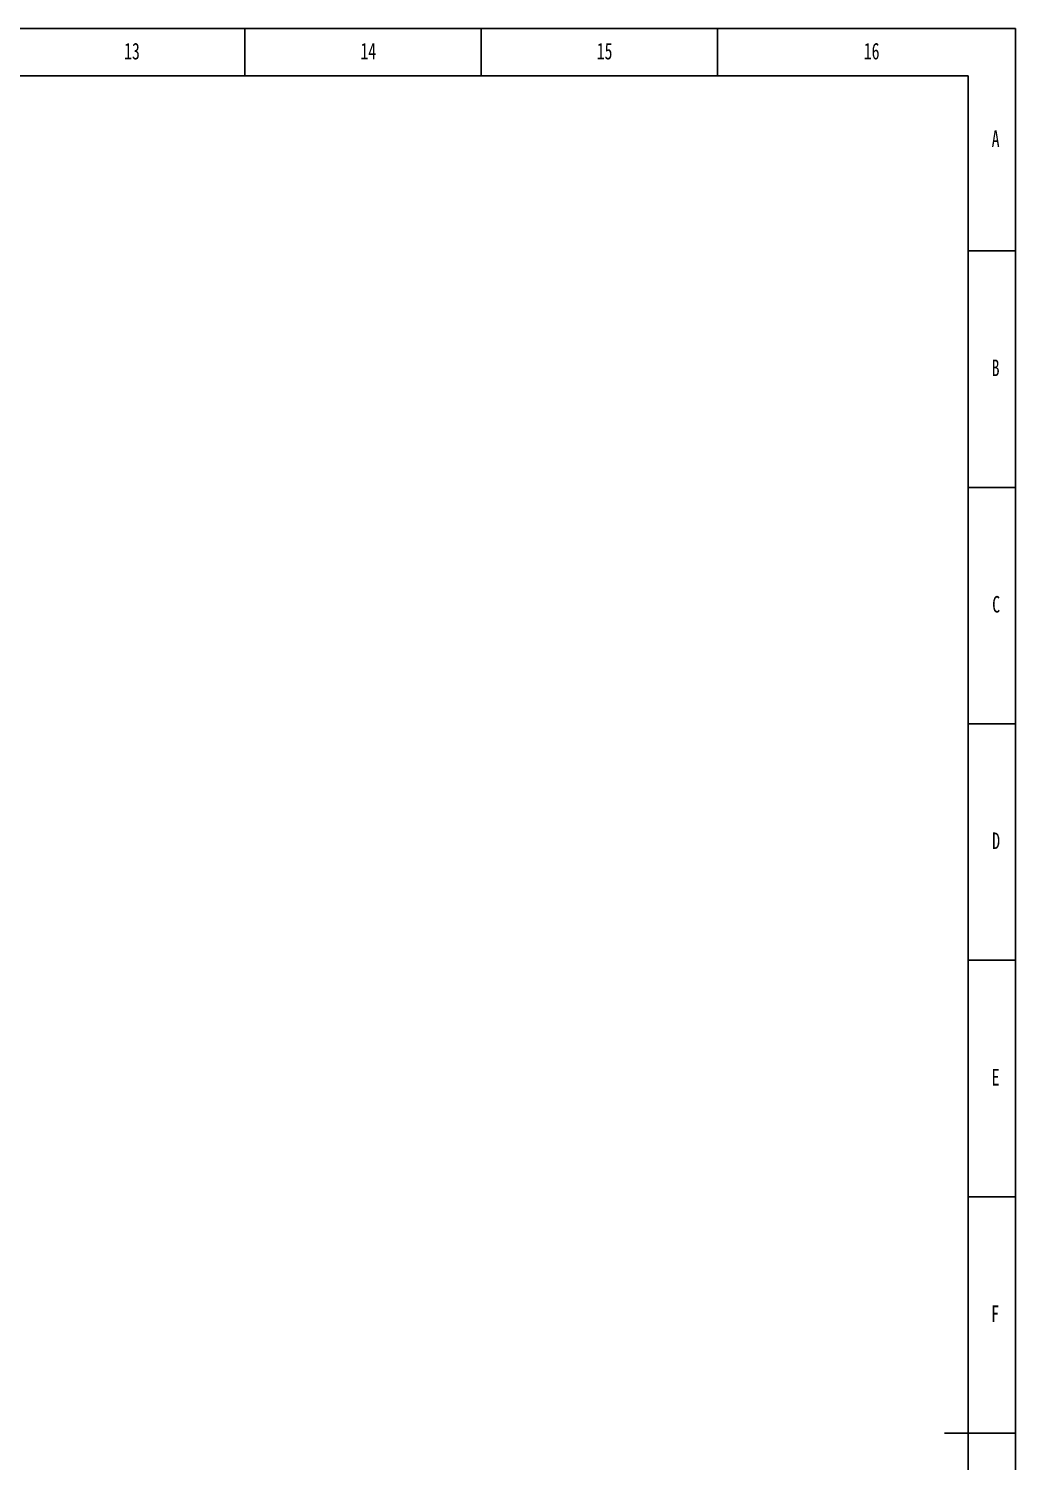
# Model space of a CAD drawing. Header units: millimetres. Extents: x 0 to 841, y 0 to 594.
# Drawn here: x 632.2 to 841, y 291.1 to 594 of the extents above; entities that cross this region are included whole.
import ezdxf

# ---------------------------------------------------------------- set-up
doc = ezdxf.new("R2010")
doc.units = ezdxf.units.MM
doc.layers.add('10', color=7, linetype='Continuous')
doc.layers.add('5', color=7, linetype='Continuous')
doc.styles.add('SLDTEXTSTYLE4', font='TXT', dxfattribs={"width": 0.7})

msp = doc.modelspace()

# ---------------------------------------------------------------- linework, layer by layer
at = {"layer": '5', "color": 7}
for p, q in [((841, 594), (0, 594)), ((841, 0), (841, 594))]:
    msp.add_line(p, q, dxfattribs=at)
at = {"layer": '5'}
for p, q in [((678, 594), (678, 584)), ((728, 594), (728, 584)), ((778, 594), (778, 584)), ((841, 547), (831, 547)), ((841, 497), (831, 497)), ((841, 447), (831, 447)), ((841, 397), (831, 397)), ((841, 347), (831, 347))]:
    msp.add_line(p, q, dxfattribs=at)
at = {"layer": '5', "color": 7, "lineweight": 25}
for p, q in [((831, 584), (25, 584)), ((831, 10), (831, 584))]:
    msp.add_line(p, q, dxfattribs=at)
at = {"layer": '5', "lineweight": 25}
msp.add_line((841, 297), (826, 297), dxfattribs=at)

# ---------------------------------------------------------------- texts
at = {"layer": '10', "char_height": 3.5, "attachment_point": 2, "style": 'SLDTEXTSTYLE4'}
for s, insert in [('13', (654.09, 591)), ('14', (704.09, 591)), ('15', (754.09, 591)), ('16', (810.59, 591)), ('A', (836.82, 572.5)), ('B', (836.82, 524.03)), ('C', (836.93, 474.03)), ('D', (836.93, 424.03)), ('E', (836.82, 374.03)), ('F', (836.72, 324.03))]:
    msp.add_mtext(s, dxfattribs=dict(at, insert=insert))

doc.saveas('drawing.dxf')
